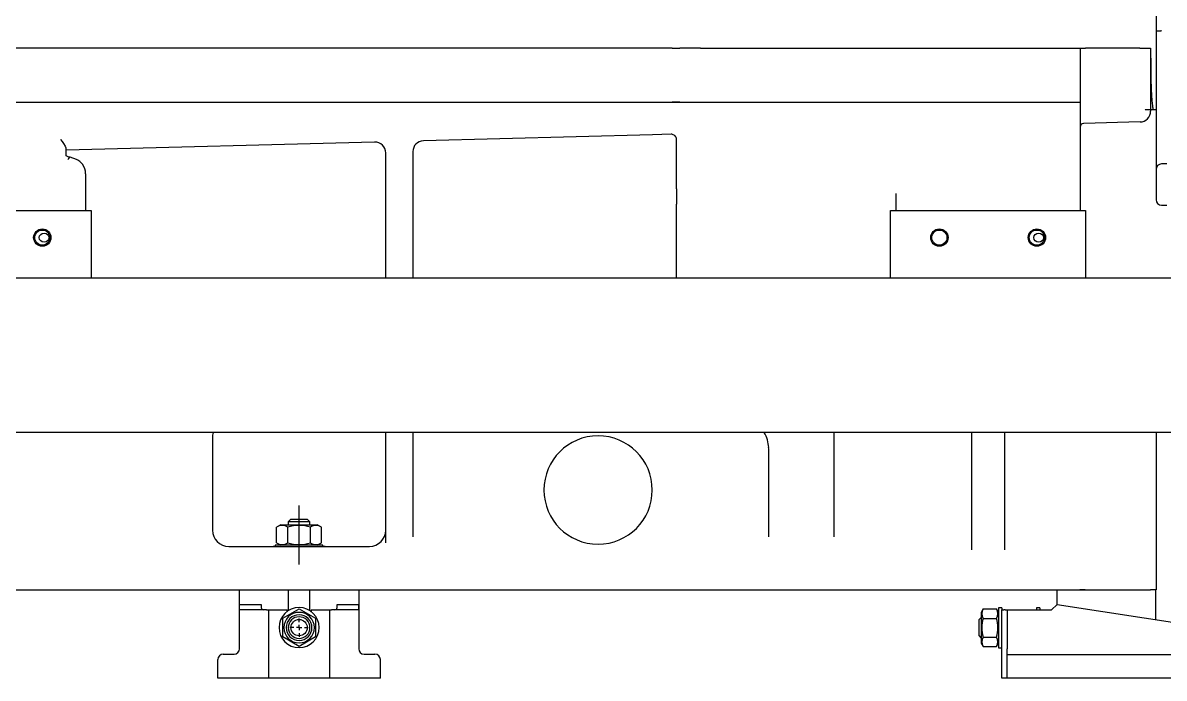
# Model space of a CAD drawing. Extents: x 387 to 958, y 84 to 319.
# Drawn here: x 561.5 to 615, y 84.3 to 115 of the extents above; entities that cross this region are included whole.
import ezdxf

# ---------------------------------------------------------------- set-up
doc = ezdxf.new("R2010")
doc.units = 0
doc.linetypes.add('CENTERX2', pattern=[20.32, 12.7, -2.54, 2.54, -2.54])
doc.layers.get('0').update_dxf_attribs({"linetype": 'CONTINUOUS'})
doc.layers.add('DIM', color=4, linetype='CONTINUOUS')
doc.layers.add('DWG', color=7, linetype='CONTINUOUS')

# ---------------------------------------------------------------- blocks, each defined once
blk = doc.blocks.new('SW_CENTERMARKSYMBOL_104')
at = {"layer": 'DIM'}
for p, q in [((-0.5, 0), (-0.85, 0)), ((0, 0), (-0.25, 0)), ((0, 0.5), (0, 0.85)), ((0, 0), (0, 0.25)), ((0, 0), (0, -0.25)), ((0, 0), (0.25, 0)), ((0.5, 0), (0.85, 0)), ((0, -0.5), (0, -0.85))]:
    blk.add_line(p, q, dxfattribs=at)

msp = doc.modelspace()

# ---------------------------------------------------------------- linework, layer by layer
at = {"color": 7, "linetype": 'CONTINUOUS'}
for p, q in [((614.6182347, 117.5676709), (614.6182347, 110.9244626)), ((614.6182347, 114.6231203), (614.8534611, 114.6231203)), ((591.9430554, 113.8108304), (507.3959759, 113.8108304)), ((591.9430554, 113.8108304), (592.3020402, 113.8108304)), ((593.2738503, 113.8108304), (592.3020402, 113.8108304)), ((593.2738503, 113.8108304), (593.6328351, 113.8108304)), ((593.6328351, 113.8108304), (610.5567855, 113.8108304)), ((610.5567855, 113.8108304), (611.0644666, 113.8108304)), ((611.0644666, 113.8108304), (611.3183072, 113.8108304)), ((611.0644666, 113.8108304), (611.0644666, 106.7032943)), ((613.856713, 113.8108304), (611.3183072, 113.8108304)), ((613.856713, 113.8108304), (614.3643941, 113.8108304)), ((614.3643941, 113.8108304), (614.3643941, 110.8531597)), ((508.4113382, 111.2724247), (611.0644666, 111.2724247)), ((592.3020402, 111.2724247), (591.9430554, 111.2724247)), ((614.6182347, 110.9244626), (614.6182347, 106.7032943)), ((613.8700025, 110.3456525), (611.2265676, 110.2764317)), ((591.0261925, 109.7474663), (580.2856994, 109.4662166)), ((591.8928585, 109.7701607), (591.0261925, 109.7474663)), ((578.0011342, 109.4063931), (563.5403768, 109.0277249)), ((592.1533438, 107.5699603), (592.1533438, 109.5164071)), ((563.5403768, 108.7894646), (563.5403768, 109.0981198)), ((564.028045, 108.5837251), (563.7293377, 108.6937978)), ((578.5221049, 103.022606), (578.5221049, 108.8988859)), ((579.7913078, 108.9587094), (579.7913078, 103.022606)), ((615.1259158, 108.3786421), (614.8720753, 108.3786421)), ((564.4593371, 107.913857), (564.4593371, 106.8483827)), ((592.1533438, 107.2109755), (592.1533438, 107.5699603)), ((592.1533438, 107.2109755), (592.1533438, 106.4930059)), ((602.4338871, 106.7032943), (602.4338871, 107.0006871)), ((564.4593371, 106.8483827), (564.4593371, 106.7032943)), ((564.4593371, 106.7032943), (564.4593371, 106.1956132)), ((578.5221049, 106.4030744), (578.5221049, 106.4494537)), ((579.7913078, 106.4494537), (579.7913078, 106.4030744)), ((592.1533438, 103.022606), (592.1533438, 106.4930059)), ((602.4338871, 106.1956132), (602.4338871, 106.7032943)), ((611.0644666, 106.7032943), (611.0644666, 106.1956132)), ((614.8720753, 106.4494537), (615.1259158, 106.4494537)), ((555.574917, 106.1956132), (564.7131777, 106.1956132)), ((564.7131777, 106.1956132), (564.7131777, 103.022606)), ((602.1800465, 106.1956132), (611.3183072, 106.1956132)), ((602.1800465, 103.022606), (602.1800465, 106.1956132)), ((611.3183072, 106.1956132), (611.3183072, 103.022606)), ((702.3455374, 103.022606), (553.0872793, 103.022606)), ((702.3455374, 95.7881496), (553.0872793, 95.7881496)), ((578.5221049, 90.6215736), (578.5221049, 95.7881496)), ((579.7913078, 95.7881496), (579.7913078, 90.9030508)), ((599.5147205, 95.7881496), (599.5147205, 90.9030508)), ((605.9876551, 90.2949453), (605.9876551, 95.7881496)), ((607.5106986, 95.7881496), (607.5106986, 90.2949453)), ((614.6182347, 95.7881496), (614.6182347, 88.4267729)), ((614.6182347, 95.7881496), (614.6182347, 95.6228441)), ((570.3992065, 95.534309), (570.3992065, 91.2190193)), ((614.6182347, 95.6228441), (614.6182347, 91.3075544)), ((596.4686336, 95.0266279), (596.4630851, 95.0829627)), ((596.4686336, 90.9030508), (596.4686336, 95.0266279)), ((573.6077514, 91.4728598), (573.4054603, 91.356067)), ((573.6077514, 91.4728598), (574.4606557, 91.4728598)), ((574.0798949, 91.7267004), (573.9529746, 91.5997801)), ((573.9545345, 91.5997801), (573.9529746, 91.5997801)), ((573.9529746, 91.5997801), (573.9529746, 91.4728598)), ((574.9683369, 91.5997801), (573.9545345, 91.5997801)), ((574.0798949, 91.7267004), (574.8414166, 91.7267004)), ((574.4606557, 91.4728598), (575.3135601, 91.4728598)), ((574.9683369, 91.5997801), (574.8414166, 91.7267004)), ((574.9683369, 91.4728598), (574.9683369, 91.5997801)), ((575.5158512, 91.356067), (575.3135601, 91.4728598)), ((573.4054603, 90.6250585), (573.4054603, 91.356067)), ((573.933058, 90.6250585), (573.933058, 91.356067)), ((574.9882535, 90.6250585), (574.9882535, 91.356067)), ((575.5158512, 90.6250585), (575.5158512, 91.356067)), ((614.6182347, 91.3075544), (614.6182347, 89.9498164)), ((571.1607283, 90.4574975), (574.3378454, 90.4574975)), ((573.3437572, 90.4574975), (573.242221, 90.4574975)), ((575.5775543, 90.5082656), (573.3437572, 90.5082656)), ((573.3437572, 90.5082656), (573.3437572, 90.4574975)), ((573.4054603, 90.6250585), (573.6077514, 90.5082656)), ((574.3378454, 90.4574975), (574.5834661, 90.4574975)), ((574.5834661, 90.4574975), (577.7605832, 90.4574975)), ((575.3135601, 90.5082656), (575.5158512, 90.6250585)), ((575.5775543, 90.4574975), (575.5775543, 90.5082656)), ((575.6790905, 90.4574975), (575.5775543, 90.4574975)), ((557.8114943, 88.4267729), (614.3643941, 88.4267729)), ((571.6684094, 85.656481), (571.6684094, 88.4267729)), ((573.9529746, 88.4267729), (573.9529746, 87.4400633)), ((574.9683369, 87.4400633), (574.9683369, 88.4267729)), ((577.2529021, 88.4267729), (577.2529021, 85.656481)), ((611.0432623, 88.4216961), (611.0432623, 88.4267729)), ((611.2971029, 88.4216961), (611.0432623, 88.4216961)), ((611.2971029, 88.4267729), (611.2971029, 88.4216961)), ((614.6182347, 88.4267729), (614.3643941, 88.4267729)), ((614.5970303, 88.4216961), (614.5970303, 87.0267782)), ((571.6684094, 87.4841331), (571.6684094, 87.7379737)), ((571.6684094, 87.7379737), (572.6837717, 87.7379737)), ((572.6837717, 87.7379737), (572.6837717, 87.5856693)), ((576.2375398, 87.7379737), (577.2529021, 87.7379737)), ((576.2375398, 87.5856693), (576.2375398, 87.7379737)), ((577.2529021, 87.4841331), (577.2529021, 87.7379737)), ((609.7232913, 87.4790563), (609.9771319, 87.7328969)), ((609.9771319, 87.7328969), (618.5569433, 86.4215337)), ((572.9376123, 87.4841331), (571.6684094, 87.4841331)), ((572.9376123, 87.4841331), (573.0391485, 87.4841331)), ((573.0391485, 87.4841331), (573.1406848, 87.4841331)), ((573.0391485, 84.2857419), (573.0391485, 87.4841331)), ((573.1406848, 87.4841331), (573.9022065, 87.4841331)), ((573.699134, 87.0895537), (574.4606557, 87.5292184)), ((573.9022065, 87.4050379), (573.9022065, 87.4841331)), ((574.4606557, 87.5292184), (575.2221775, 87.0895537)), ((575.019105, 87.4841331), (575.7806267, 87.4841331)), ((575.019105, 87.4841331), (575.019105, 87.4050379)), ((575.7806267, 87.4841331), (575.882163, 87.4841331)), ((575.882163, 87.4841331), (575.9836992, 87.4841331)), ((575.882163, 87.4841331), (575.882163, 84.2857419)), ((577.2529021, 87.4841331), (575.9836992, 87.4841331)), ((606.5177601, 87.5241416), (606.4233638, 87.3606425)), ((606.4233638, 87.3606425), (606.4233638, 85.9289817)), ((606.5177601, 87.5241416), (607.1412574, 87.5241416)), ((607.2356537, 87.3606425), (607.1412574, 87.5241416)), ((607.387958, 87.5840222), (607.2356537, 87.5840222)), ((607.2356537, 87.5840222), (607.2356537, 85.705602)), ((607.387958, 87.5840222), (607.387958, 87.4790563)), ((607.387958, 84.280665), (607.387958, 87.4790563)), ((607.387958, 87.4790563), (607.4894942, 87.4790563)), ((607.5402624, 87.4790563), (607.4894942, 87.4790563)), ((607.5402624, 87.4790563), (607.6417986, 87.4790563)), ((607.6417986, 87.4790563), (609.7232913, 87.4790563)), ((607.6417986, 87.4790563), (607.6417986, 85.6514041)), ((609.164842, 87.5840222), (609.0125377, 87.5840222)), ((609.0125377, 87.5840222), (609.0125377, 87.4790563)), ((609.164842, 87.5840222), (609.164842, 87.4790563)), ((573.699134, 86.2102241), (573.699134, 87.0895537)), ((575.2221775, 87.0895537), (575.2221775, 86.2102241)), ((606.4233638, 87.1271092), (606.3218276, 87.025573)), ((606.3218276, 86.5263043), (606.3218276, 87.025573)), ((606.5177601, 87.0844769), (607.1412574, 87.0844769)), ((574.4606557, 85.7705594), (573.699134, 86.2102241)), ((575.2221775, 86.2102241), (574.4606557, 85.7705594)), ((606.3218276, 86.2640512), (606.3218276, 86.5263043)), ((606.3218276, 86.2640512), (606.4233638, 86.162515)), ((606.5177601, 86.2051473), (607.1412574, 86.2051473)), ((606.4233638, 85.9289817), (606.5177601, 85.7654825)), ((606.5177601, 85.7654825), (607.1412574, 85.7654825)), ((607.1412574, 85.7654825), (607.2356537, 85.9289817)), ((607.2356537, 85.705602), (607.387958, 85.705602)), ((607.6417986, 85.3975636), (607.6417986, 85.6514041)), ((570.6530471, 84.2857419), (570.6530471, 85.1487998)), ((570.9068877, 85.4026404), (571.4145688, 85.4026404)), ((577.5067426, 85.4026404), (578.0144238, 85.4026404)), ((578.2682644, 84.2857419), (578.2682644, 85.1487998)), ((607.6417986, 85.143723), (607.6417986, 85.3975636)), ((607.6417986, 85.3975636), (618.5569433, 85.3975636)), ((607.6417986, 84.280665), (607.6417986, 85.143723)), ((572.9376123, 84.2857419), (570.6530471, 84.2857419)), ((573.0391485, 84.2857419), (572.9376123, 84.2857419)), ((573.1406848, 84.2857419), (573.0391485, 84.2857419)), ((575.7806267, 84.2857419), (573.1406848, 84.2857419)), ((575.882163, 84.2857419), (575.7806267, 84.2857419)), ((575.9836992, 84.2857419), (575.882163, 84.2857419)), ((578.2682644, 84.2857419), (575.9836992, 84.2857419)), ((607.4894942, 84.280665), (607.387958, 84.280665)), ((607.5402624, 84.280665), (607.4894942, 84.280665)), ((607.6417986, 84.280665), (607.5402624, 84.280665)), ((617.5627854, 84.280665), (607.6417986, 84.280665))]:
    msp.add_line(p, q, dxfattribs=at)
at = {"color": 7, "linetype": 'CONTINUOUS', "flags": 128}
for points in [[(614.8534611, 114.6231203), (614.8714938, 114.6489499), (614.8720753, 114.6497824)], [(614.3643941, 113.5972258), (614.3668783, 113.0895447), (614.3792985, 112.3749246), (614.3948003, 111.8964079), (614.4099559, 111.5760374), (614.4235869, 111.3615562), (614.4353878, 111.2179648), (614.4454051, 111.1218301), (614.4538211, 111.0574663), (614.4608586, 111.0143744), (614.46674, 110.9855287), (614.4716705, 110.9662293), (614.4758332, 110.9533352), (614.4793903, 110.9447522), (614.4842984, 110.9365585), (614.486908, 110.9339148), (614.4895281, 110.9324524), (614.4913144, 110.9321393)], [(591.9978551, 109.7504199), (591.9275948, 109.7686885), (591.8928585, 109.7701607)], [(563.2865362, 109.528933), (563.2871297, 109.5281089), (563.3576575, 109.4296674), (563.4265537, 109.3300875), (563.5022443, 109.206647), (563.5357276, 109.1273786), (563.5371994, 109.0981198)], [(563.7291785, 108.6938693), (563.6389635, 108.7165473), (563.5737867, 108.7433269), (563.5493427, 108.7658267), (563.5426014, 108.7787794), (563.5403761, 108.792003)], [(563.7278457, 108.6906755), (563.7197937, 108.6939219), (563.6939228, 108.6750749), (563.6603063, 108.6332522), (563.6225948, 108.5729953)], [(564.3155346, 108.3621115), (564.3001877, 108.3847767), (564.2382629, 108.4533401)]]:
    msp.add_lwpolyline(points, dxfattribs=at)
at = {"color": 7, "linetype": 'CONTINUOUS'}
for centre, radius in [((562.4286125, 104.9264103), 0.4061449), ((562.4286125, 104.9264103), 0.3553768), ((604.4646117, 104.9264103), 0.4061449), ((604.4646117, 104.9264103), 0.3553768), ((609.033742, 104.9264103), 0.4061449), ((609.033742, 104.9264103), 0.3553768), ((574.4606557, 86.6498889), 0.3807609)]:
    msp.add_circle(centre, radius, dxfattribs=at)
at = {"color": 7, "linetype": 'CONTINUOUS', "extrusion": (0, 0, -1)}
msp.add_circle((-588.4726555, 93.0974395), 2.5384057, dxfattribs=at)
at = {"color": 7, "linetype": 'CONTINUOUS', "extrusion": (5.38963e-15, -1.27601e-15, -1)}
msp.add_circle((-574.4606557, 86.6498889), 0.9392101, dxfattribs=at)
at = {"color": 7, "linetype": 'CONTINUOUS', "extrusion": (5.45301e-15, -7.4567e-16, -1)}
for radius in [0.7158304, 0.6026433]:
    msp.add_circle((-574.4606557, 86.6498889), radius, dxfattribs=at)
at = {"color": 7, "linetype": 'CONTINUOUS', "extrusion": (5.52414e-15, -5.0721e-16, -1)}
msp.add_circle((-574.4606557, 86.6498889), 0.5076811, dxfattribs=at)
at = {"color": 7, "linetype": 'CONTINUOUS'}
for centre, radius, start, end in [((613.856713, 110.8531597), 0.5076811, 271.5, 0), ((611.2470175, 110.0948182), 0.1828444, 97.15037906, 175.60116956), ((591.8995032, 109.5164071), 0.2538406, 0, 67.20375668), ((578.0144238, 108.8988859), 0.5076811, 0, 91.5), ((580.298989, 108.9587094), 0.5076811, 91.5, 180), ((563.8825653, 108.1135899), 0.4915709, 43.70263189, 72.83892391), ((563.6886914, 107.9170021), 0.7706521, 359.7661717, 35.43100215), ((614.8720753, 108.1248015), 0.2538406, 90, 180), ((614.8720753, 106.7032943), 0.2538406, 180, 270), ((571.1607283, 95.534309), 0.7615217, 160.52877937, 180), ((594.9911653, 95.0322097), 1.4770871, 1.97864999, 30.96475114), ((571.1607283, 91.2190193), 0.7615217, 180, 270), ((573.6694905, 90.9821195), 0.4577649, 54.84639905, 125.22447415), ((574.4607162, 89.7040241), 1.7342632, 72.29084762, 107.71334584), ((575.2522837, 90.9821195), 0.4577649, 54.84639906, 125.22447414), ((577.7605832, 91.2190193), 0.7615217, 270, 0), ((573.6690278, 90.999006), 0.4577649, 234.84639906, 305.22447415), ((574.4599484, 92.2788073), 1.7360851, 252.33245278, 287.7165522), ((575.251821, 90.999006), 0.4577649, 234.84639905, 305.22447415), ((572.7853079, 87.5856693), 0.1015362, 180, 270), ((576.1360035, 87.5856693), 0.1015362, 270, 0), ((606.8345274, 87.3043516), 0.3855988, 145.2346903, 214.7653097), ((606.8239188, 87.3037919), 0.386339, 325.22512966, 34.77487034), ((607.8827739, 86.6450324), 1.4341414, 162.13810535, 197.86189465), ((605.7762436, 86.6445917), 1.4341414, 342.13810535, 17.86189465), ((606.829383, 85.9855077), 0.3814707, 144.77552305, 215.22447695), ((606.8296345, 85.9851221), 0.3814707, 324.77552306, 35.22447694), ((571.4145688, 85.656481), 0.2538406, 270, 0), ((577.5067426, 85.656481), 0.2538406, 180, 270), ((570.9068877, 85.1487998), 0.2538406, 90, 180), ((578.0144238, 85.1487998), 0.2538406, 0, 90)]:
    msp.add_arc(centre, radius, start, end, dxfattribs=at)
for centre, major_axis, ratio in [((614.3643941, 110.9244626), (0.2538406, 0), 0.0349207695), ((562.5129927, 104.9264103), (0.2286962, 0), 0.9294445289), ((609.1181222, 104.9264103), (0.2286962, 0), 0.9294445289)]:
    msp.add_ellipse(centre, major_axis=major_axis, ratio=ratio, dxfattribs=at)
at = {"layer": 'DIM', "linetype": 'CENTERX2'}
msp.add_line((574.4606557, 89.6096962), (574.4606557, 92.3714293), dxfattribs=at)
at = {"layer": 'DWG'}
msp.add_line((609.9771319, 87.7328969), (609.9771319, 88.4267729), dxfattribs=at)

# ---------------------------------------------------------------- block references
at = {"layer": 'DIM', "xscale": 0.5076811498074676, "yscale": 0.5076811498083771, "zscale": 0.5076811498079999}
msp.add_blockref('SW_CENTERMARKSYMBOL_104', (574.4606557, 86.6498889), dxfattribs=at)

doc.saveas('drawing.dxf')
